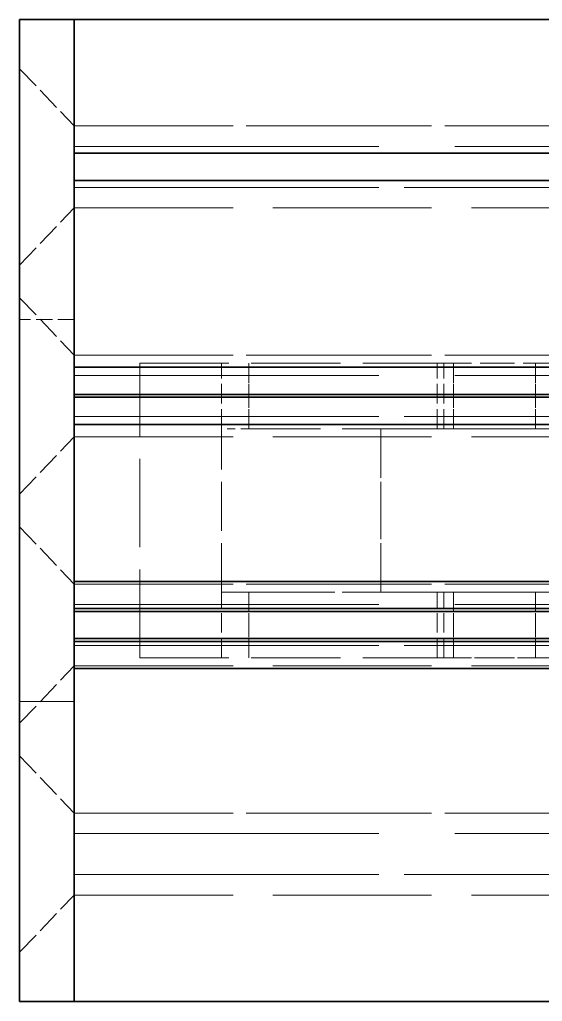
# Model space of a CAD drawing. Extents: x 23 to 417, y 3 to 294.
# Drawn here: x 317.21 to 326.78, y 117.03 to 135.03 of the extents above; entities that cross this region are included whole.
import ezdxf

# ---------------------------------------------------------------- set-up
doc = ezdxf.new("R2010")
doc.units = 0
doc.linetypes.add('DASHED', pattern=[15, 12, -3])
doc.layers.get('0').update_dxf_attribs({"lineweight": 13})

# ---------------------------------------------------------------- blocks, each defined once
blk = doc.blocks.new('BLOCK123')
at = {"color": 7, "lineweight": 35, "ltscale": 0.025}
for p, q in [((16.898, -61.677), (15.898, -61.677)), ((15.898, -61.677), (16.898, -61.677)), ((15.898, -79.677), (16.898, -79.677)), ((15.898, -79.677), (16.898, -79.677))]:
    blk.add_line(p, q, dxfattribs=at)
at = {"color": 7, "lineweight": 35, "ltscale": 0.45}
for p, q in [((15.898, -61.677), (15.898, -79.677)), ((15.898, -79.677), (15.898, -61.677)), ((16.898, -79.677), (16.898, -61.677)), ((16.898, -79.677), (16.898, -61.677))]:
    blk.add_line(p, q, dxfattribs=at)
at = {"color": 7, "lineweight": 35, "ltscale": 0.2425}
for p, q in [((26.598, -61.677), (16.898, -61.677)), ((16.898, -61.677), (26.598, -61.677)), ((26.598, -64.127), (16.898, -64.127)), ((16.898, -64.127), (26.598, -64.127)), ((16.898, -64.627), (26.598, -64.627)), ((16.898, -64.627), (26.598, -64.627)), ((16.898, -68.052), (26.598, -68.052)), ((16.898, -68.052), (26.598, -68.052)), ((16.898, -68.552), (26.598, -68.552)), ((16.898, -68.552), (26.598, -68.552)), ((16.898, -68.602), (26.598, -68.602)), ((16.898, -68.602), (26.598, -68.602)), ((16.898, -69.102), (26.598, -69.102)), ((16.898, -69.102), (26.598, -69.102)), ((16.898, -71.977), (26.598, -71.977)), ((16.898, -71.977), (26.598, -71.977)), ((16.898, -72.477), (26.598, -72.477)), ((16.898, -72.477), (26.598, -72.477)), ((16.898, -72.527), (26.598, -72.527)), ((16.898, -72.527), (26.598, -72.527)), ((16.898, -73.027), (26.598, -73.027)), ((16.898, -73.027), (26.598, -73.027)), ((16.898, -73.077), (26.598, -73.077)), ((16.898, -73.077), (26.598, -73.077)), ((16.898, -73.577), (26.598, -73.577)), ((16.898, -73.577), (26.598, -73.577)), ((16.898, -79.677), (26.598, -79.677)), ((16.898, -79.677), (26.598, -79.677))]:
    blk.add_line(p, q, dxfattribs=at)
at = {"color": 7, "linetype": 'DASHED', "lineweight": 13, "ltscale": 0.03625}
for p, q in [((15.898, -62.577), (16.898, -63.627)), ((15.898, -62.577), (16.898, -63.627)), ((15.898, -66.177), (16.898, -65.127)), ((15.898, -66.177), (16.898, -65.127)), ((15.898, -66.777), (16.898, -67.827)), ((15.898, -66.777), (16.898, -67.827)), ((15.898, -70.377), (16.898, -69.327)), ((15.898, -70.377), (16.898, -69.327)), ((15.898, -70.977), (16.898, -72.027)), ((15.898, -70.977), (16.898, -72.027)), ((15.898, -74.577), (16.898, -73.527)), ((15.898, -74.577), (16.898, -73.527)), ((15.898, -75.177), (16.898, -76.227)), ((15.898, -75.177), (16.898, -76.227)), ((15.898, -78.777), (16.898, -77.727)), ((15.898, -78.777), (16.898, -77.727))]:
    blk.add_line(p, q, dxfattribs=at)
at = {"color": 7, "linetype": 'DASHED', "lineweight": 13, "ltscale": 0.0375}
for p, q in [((16.898, -63.627), (16.898, -65.127)), ((16.898, -63.627), (16.898, -65.127)), ((16.898, -63.627), (16.898, -65.127)), ((16.898, -63.627), (16.898, -65.127)), ((16.898, -67.827), (16.898, -69.327)), ((16.898, -67.827), (16.898, -69.327)), ((16.898, -67.827), (16.898, -69.327)), ((16.898, -67.827), (16.898, -69.327)), ((16.898, -72.027), (16.898, -73.527)), ((16.898, -72.027), (16.898, -73.527)), ((16.898, -72.027), (16.898, -73.527)), ((16.898, -72.027), (16.898, -73.527)), ((16.898, -76.227), (16.898, -77.727)), ((16.898, -76.227), (16.898, -77.727)), ((16.898, -76.227), (16.898, -77.727)), ((16.898, -76.227), (16.898, -77.727))]:
    blk.add_line(p, q, dxfattribs=at)
at = {"color": 7, "linetype": 'DASHED', "lineweight": 13, "ltscale": 0.2425}
for p, q in [((26.598, -63.627), (16.898, -63.627)), ((16.898, -63.627), (26.598, -63.627)), ((16.898, -65.127), (26.598, -65.127)), ((16.898, -65.127), (26.598, -65.127)), ((26.598, -67.827), (16.898, -67.827)), ((16.898, -67.827), (26.598, -67.827)), ((16.898, -69.327), (26.598, -69.327)), ((16.898, -69.327), (26.598, -69.327)), ((26.598, -72.027), (16.898, -72.027)), ((16.898, -72.027), (26.598, -72.027)), ((16.898, -73.527), (26.598, -73.527)), ((16.898, -73.527), (26.598, -73.527)), ((26.598, -76.227), (16.898, -76.227)), ((16.898, -76.227), (26.598, -76.227)), ((16.898, -77.727), (26.598, -77.727)), ((16.898, -77.727), (26.598, -77.727))]:
    blk.add_line(p, q, dxfattribs=at)
at = {"color": 7, "linetype": 'DASHED', "lineweight": 13, "ltscale": 0.01875}
for p, q in [((16.898, -64.752), (16.898, -64.002)), ((16.898, -64.752), (16.898, -64.002)), ((16.898, -64.752), (16.898, -64.002)), ((16.898, -64.752), (16.898, -64.002)), ((16.898, -68.952), (16.898, -68.202)), ((16.898, -68.952), (16.898, -68.202)), ((16.898, -68.952), (16.898, -68.202)), ((16.898, -68.952), (16.898, -68.202)), ((16.898, -73.152), (16.898, -72.402)), ((16.898, -73.152), (16.898, -72.402)), ((16.898, -73.152), (16.898, -72.402)), ((16.898, -73.152), (16.898, -72.402)), ((16.898, -77.352), (16.898, -76.602)), ((16.898, -77.352), (16.898, -76.602)), ((16.898, -77.352), (16.898, -76.602)), ((16.898, -77.352), (16.898, -76.602))]:
    blk.add_line(p, q, dxfattribs=at)
at = {"color": 7, "linetype": 'DASHED', "lineweight": 13, "ltscale": 0.465}
for p, q in [((16.898, -64.002), (35.498, -64.002)), ((16.898, -64.002), (35.498, -64.002)), ((16.898, -64.002), (35.498, -64.002)), ((16.898, -64.002), (35.498, -64.002)), ((16.898, -64.752), (35.498, -64.752)), ((35.498, -64.752), (16.898, -64.752)), ((16.898, -64.752), (35.498, -64.752)), ((16.898, -64.752), (35.498, -64.752)), ((16.898, -68.202), (35.498, -68.202)), ((16.898, -68.202), (35.498, -68.202)), ((16.898, -68.202), (35.498, -68.202)), ((16.898, -68.202), (35.498, -68.202)), ((16.898, -68.952), (35.498, -68.952)), ((35.498, -68.952), (16.898, -68.952)), ((16.898, -68.952), (35.498, -68.952)), ((16.898, -68.952), (35.498, -68.952)), ((16.898, -72.402), (35.498, -72.402)), ((16.898, -72.402), (35.498, -72.402)), ((16.898, -72.402), (35.498, -72.402)), ((16.898, -72.402), (35.498, -72.402)), ((16.898, -73.152), (35.498, -73.152)), ((35.498, -73.152), (16.898, -73.152)), ((16.898, -73.152), (35.498, -73.152)), ((16.898, -73.152), (35.498, -73.152)), ((16.898, -76.602), (35.498, -76.602)), ((16.898, -76.602), (35.498, -76.602)), ((16.898, -76.602), (35.498, -76.602)), ((16.898, -76.602), (35.498, -76.602)), ((16.898, -77.352), (35.498, -77.352)), ((35.498, -77.352), (16.898, -77.352)), ((16.898, -77.352), (35.498, -77.352)), ((16.898, -77.352), (35.498, -77.352))]:
    blk.add_line(p, q, dxfattribs=at)
at = {"color": 7, "linetype": 'DASHED', "lineweight": 13, "ltscale": 0.025}
for p, q in [((16.898, -67.177), (15.898, -67.177)), ((16.898, -67.177), (15.898, -67.177)), ((15.898, -74.177), (16.898, -74.177)), ((16.898, -74.177), (15.898, -74.177))]:
    blk.add_line(p, q, dxfattribs=at)
at = {"color": 7, "linetype": 'DASHED', "lineweight": 13, "ltscale": 0.13625}
for p, q in [((18.098, -67.977), (23.548, -67.977)), ((18.098, -67.977), (23.548, -67.977)), ((18.098, -73.377), (23.548, -73.377)), ((18.098, -73.377), (23.548, -73.377))]:
    blk.add_line(p, q, dxfattribs=at)
at = {"color": 7, "linetype": 'DASHED', "lineweight": 13, "ltscale": 0.135}
blk.add_line((18.098, -73.377), (18.098, -67.977), dxfattribs=at)
blk.add_line((18.098, -73.377), (18.098, -67.977), dxfattribs=at)
at = {"color": 7, "linetype": 'DASHED', "lineweight": 13, "ltscale": 0.03}
for p, q in [((19.598, -69.177), (19.598, -67.977)), ((19.598, -69.177), (19.598, -67.977)), ((20.098, -67.977), (20.098, -69.177)), ((20.098, -69.177), (20.098, -67.977)), ((23.548, -69.177), (23.548, -67.977)), ((23.548, -69.177), (23.548, -67.977)), ((23.666, -69.177), (23.666, -67.977)), ((23.666, -69.177), (23.666, -67.977)), ((23.848, -67.977), (23.848, -69.177)), ((23.848, -69.177), (23.848, -67.977)), ((25.348, -67.977), (25.348, -69.177)), ((25.348, -69.177), (25.348, -67.977)), ((19.598, -73.377), (19.598, -72.177)), ((19.598, -73.377), (19.598, -72.177)), ((20.098, -72.177), (20.098, -73.377)), ((20.098, -73.377), (20.098, -72.177)), ((23.548, -73.377), (23.548, -72.177)), ((23.548, -73.377), (23.548, -72.177)), ((23.666, -73.377), (23.666, -72.177)), ((23.666, -73.377), (23.666, -72.177)), ((23.848, -72.177), (23.848, -73.377)), ((23.848, -73.377), (23.848, -72.177)), ((25.348, -72.177), (25.348, -73.377)), ((25.348, -73.377), (25.348, -72.177))]:
    blk.add_line(p, q, dxfattribs=at)
at = {"color": 7, "linetype": 'DASHED', "lineweight": 13, "ltscale": 0.0525}
for p, q in [((23.548, -67.977), (25.648, -67.977)), ((23.548, -67.977), (25.648, -67.977)), ((25.648, -69.177), (23.548, -69.177)), ((23.548, -69.177), (25.648, -69.177)), ((23.548, -72.177), (25.648, -72.177)), ((23.548, -72.177), (25.648, -72.177)), ((25.648, -73.377), (23.548, -73.377)), ((23.548, -73.377), (25.648, -73.377))]:
    blk.add_line(p, q, dxfattribs=at)
at = {"color": 7, "linetype": 'DASHED', "lineweight": 13, "ltscale": 0.075}
for p, q in [((19.598, -72.177), (19.598, -69.177)), ((19.598, -72.177), (19.598, -69.177)), ((22.514, -69.177), (22.514, -72.177)), ((22.514, -72.177), (22.514, -69.177))]:
    blk.add_line(p, q, dxfattribs=at)
at = {"color": 7, "linetype": 'DASHED', "lineweight": 13, "ltscale": 0.0125}
for p, q in [((20.098, -69.177), (19.598, -69.177)), ((20.098, -69.177), (19.598, -69.177)), ((19.598, -72.177), (20.098, -72.177)), ((20.098, -72.177), (19.598, -72.177))]:
    blk.add_line(p, q, dxfattribs=at)
at = {"color": 7, "linetype": 'DASHED', "lineweight": 13, "ltscale": 0.13125}
for p, q in [((25.348, -69.177), (20.098, -69.177)), ((25.348, -69.177), (20.098, -69.177)), ((20.098, -72.177), (25.348, -72.177)), ((25.348, -72.177), (20.098, -72.177))]:
    blk.add_line(p, q, dxfattribs=at)
at = {"color": 7, "linetype": 'DASHED', "lineweight": 13, "ltscale": 0.025857}
for p, q in [((22.514, -69.177), (23.548, -69.177)), ((22.514, -69.177), (23.548, -69.177)), ((22.514, -72.177), (23.548, -72.177)), ((22.514, -72.177), (23.548, -72.177))]:
    blk.add_line(p, q, dxfattribs=at)
at = {"color": 7, "linetype": 'DASHED', "lineweight": 13, "ltscale": 0.11375}
for p, q in [((25.348, -69.177), (29.898, -69.177)), ((25.348, -69.177), (29.898, -69.177)), ((25.348, -72.177), (29.898, -72.177)), ((25.348, -72.177), (29.898, -72.177))]:
    blk.add_line(p, q, dxfattribs=at)

msp = doc.modelspace()

# ---------------------------------------------------------------- block references
at = {"lineweight": 0}
msp.add_blockref('BLOCK123', (301.307, 196.704), dxfattribs=at)

doc.saveas('drawing.dxf')
